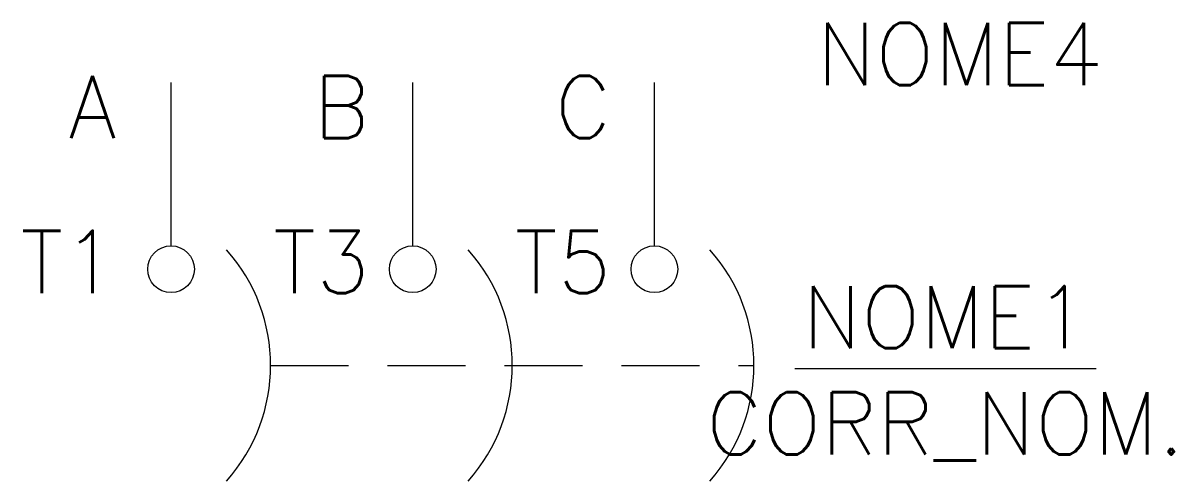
# Model space of a CAD drawing. Header units: millimetres. Extents: x 9.1 to 46, y -3.9 to 10.9.
import ezdxf
from ezdxf.enums import TextEntityAlignment as Align

# ---------------------------------------------------------------- set-up
doc = ezdxf.new("R2010")
doc.units = ezdxf.units.MM
doc.header["$LTSCALE"] = 10
doc.linetypes.add('HIDDEN', pattern=[0.375, 0.25, -0.125])
doc.styles.add('ROMANS', font='romans.shx')

msp = doc.modelspace()

# ---------------------------------------------------------------- linework, layer by layer
at = {"color": 7}
msp.add_line((33.864, -0.238), (43.53, -0.238), dxfattribs=at)
at = {"color": 7, "flags": 128}
for points in [[(13.863, 3.699), (13.863, 8.949)], [(21.613, 3.699), (21.613, 8.949)], [(29.363, 3.699), (29.363, 8.949)]]:
    msp.add_lwpolyline(points, dxfattribs=at)
at = {"color": 7, "linetype": 'HIDDEN', "flags": 128}
msp.add_lwpolyline([(17.056, -0.141), (32.556, -0.141)], dxfattribs=at)
at = {"color": 7, "linetype": 'Continuous'}
for centre in [(13.863, 2.949), (21.613, 2.949), (29.363, 2.949)]:
    msp.add_circle(centre, 0.75, dxfattribs=at)
for centre in [(11.475, -0.141), (19.225, -0.141), (26.975, -0.141)]:
    msp.add_arc(centre, 5.581, 318.3063, 41.6937, dxfattribs=at)

# ---------------------------------------------------------------- texts
at = {"color": 7, "lineweight": -3, "style": 'ROMANS'}
for tag, p in [('NOME4', (39.154, 9.856)), ('NOME1', (38.697, 1.409)), ('CORR_NOM.', (38.697, -2.003))]:
    msp.add_attdef(tag, text='', height=2, dxfattribs=at).set_placement(p, align=Align.MIDDLE_CENTER)
for tag, p in [('A', (12.116, 8.159)), ('B', (20.225, 8.159)), ('C', (27.975, 8.159)), ('T1', (12.116, 3.184)), ('T3', (20.225, 3.184)), ('T5', (27.975, 3.184))]:
    msp.add_attdef(tag, text='', height=2, dxfattribs=at).set_placement(p, align=Align.MIDDLE_RIGHT)

doc.saveas('drawing.dxf')
